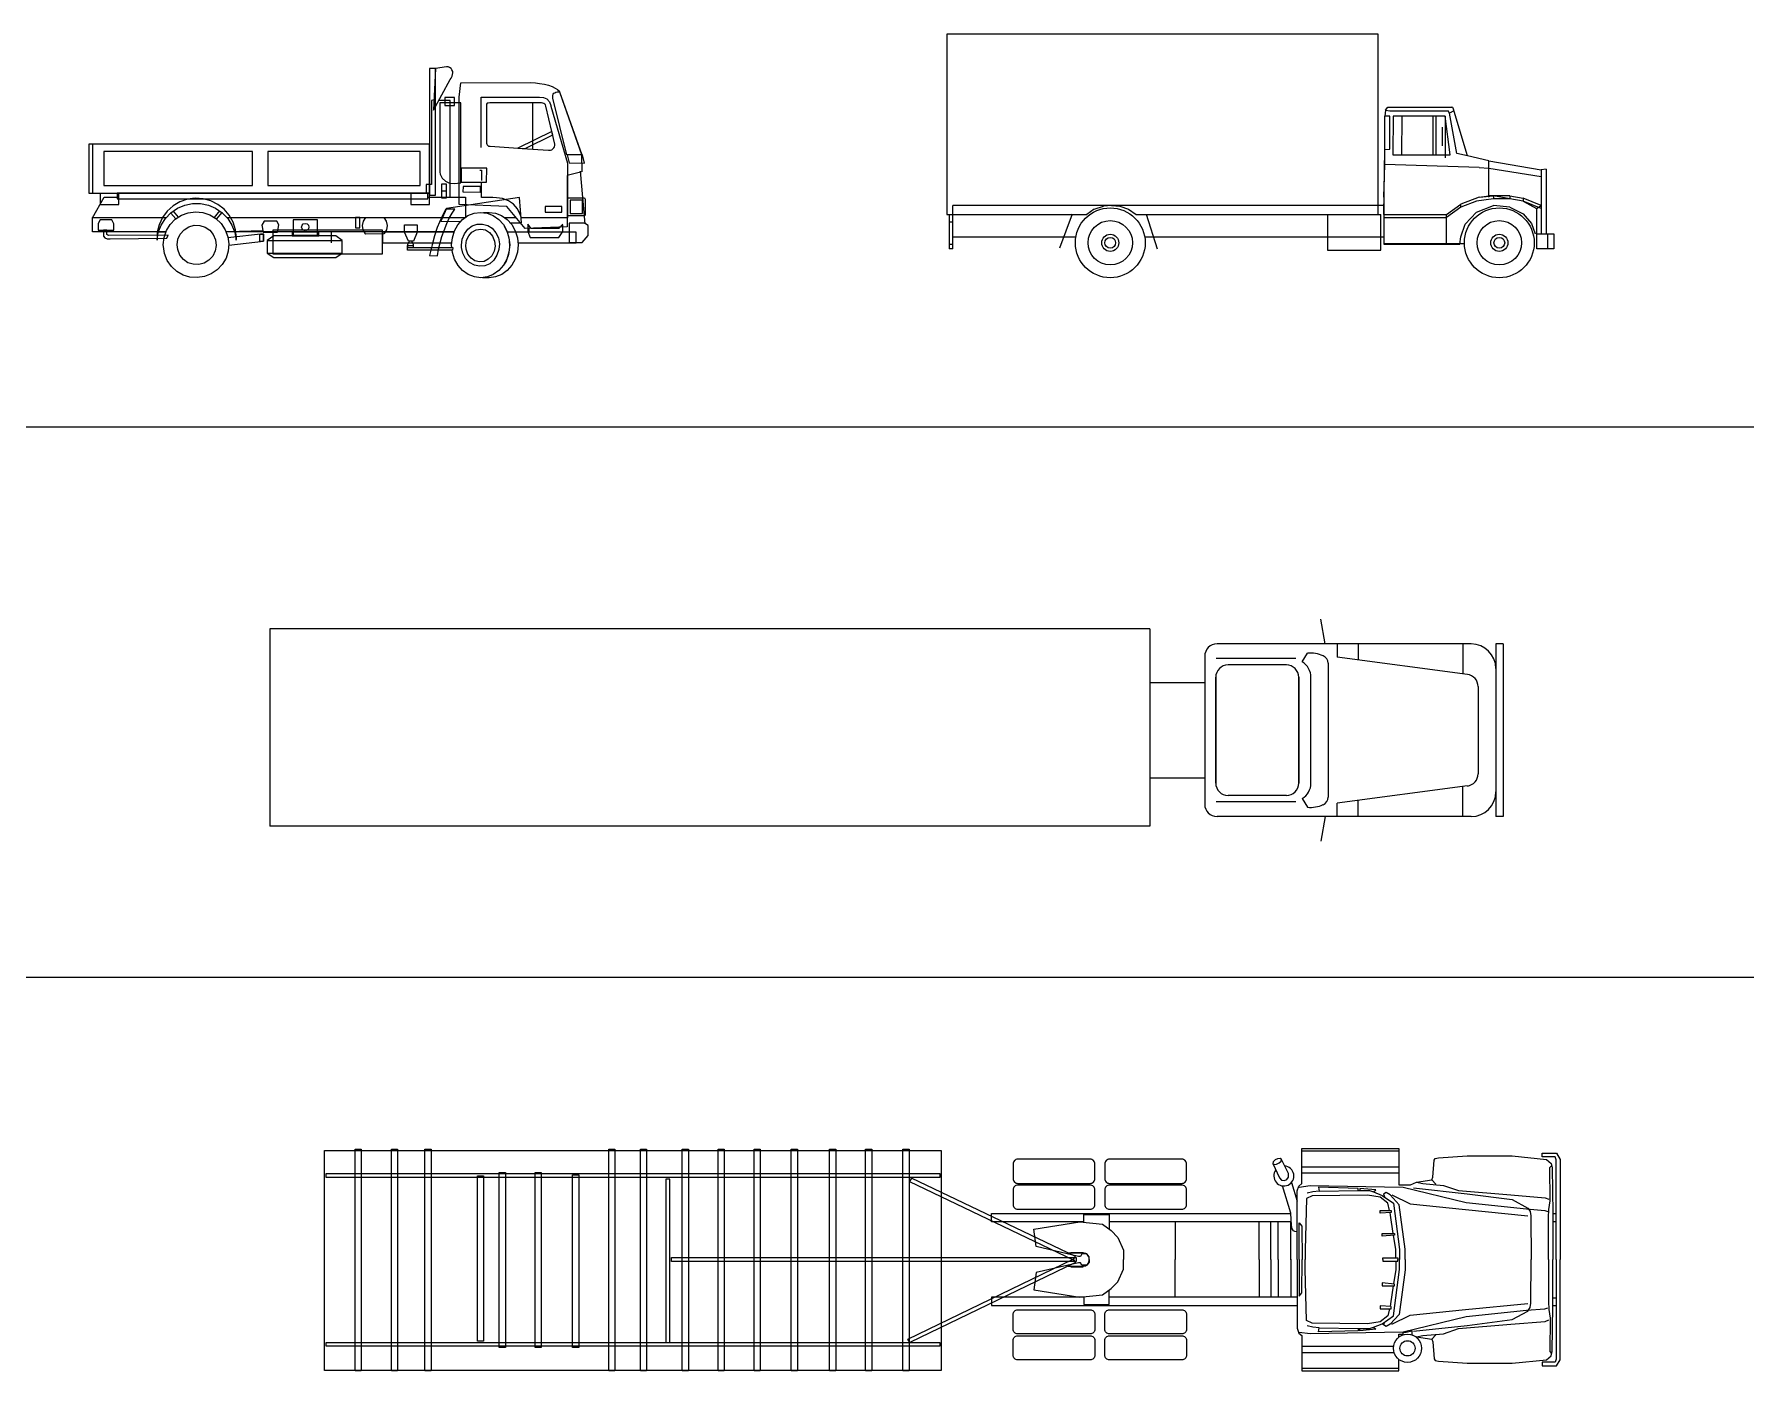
# Model space of a CAD drawing. Header units: millimetres. Extents: x 35403 to 155690, y 202798 to 276657.
# Drawn here: x 111281 to 133485, y 240752 to 258087 of the extents above; entities that cross this region are included whole.
import ezdxf

# ---------------------------------------------------------------- set-up
doc = ezdxf.new("R2010")
doc.units = ezdxf.units.MM
doc.layers.add('www.cad-blocks.net', color=7, linetype='Continuous')

# ---------------------------------------------------------------- blocks, each defined once
blk = doc.blocks.new('A$C7844516B')
at = {"linetype": 'Continuous'}
for points in [[(4497, 1072), (4497, 2712), (4423, 2712), (4423, 1072), (4497, 1072)], [(4472, 2172), (4691, 2572), (4703, 2589), (4715, 2616), (4724, 2656), (4723, 2676), (4712, 2695), (4700, 2714), (4682, 2726), (4661, 2734), (4642, 2736), (4642, 2736), (4497, 2712), (4472, 2172)], [(6397, 1373), (6208, 1326), (6208, 662), (5662, 638), (5424, 924), (4807, 948), (4807, 2342), (4826, 2527), (5733, 2530), (5733, 2530), (5796, 2527), (5850, 2521), (5914, 2510), (5963, 2496), (6013, 2479), (6051, 2460), (6082, 2442), (6112, 2414), (6106, 2411), (6112, 2397), (6392, 1600), (6397, 1373)], [(4478, 2307), (4449, 2298), (4449, 1207), (4378, 1207), (4378, 1098), (4378, 1098)], [(4691, 1046), (4691, 2298), (4541, 2298), (4541, 2297)], [(4828, 1230), (4828, 2269), (4554, 2269), (4554, 1367), (4554, 1367), (4558, 1344), (4584, 1291), (4627, 1251), (4681, 1227), (4739, 1224), (4828, 1230)], [(4745, 2234), (4745, 2337), (4622, 2337), (4622, 2234), (4745, 2234)], [(5093, 1691), (5092, 2342), (5850, 2342), (5850, 2342), (5901, 2339), (5945, 2318), (5978, 2281), (5993, 2233), (5994, 2224), (5994, 2224), (6213, 1487), (6213, 775), (5616, 775), (5599, 822), (5564, 894), (5511, 955), (5444, 999), (5368, 1026), (5292, 1035), (5243, 1041), (5210, 1041), (5094, 1041), (5094, 1041), (5094, 1239)], [(6009, 1896), (5932, 2224), (5932, 2224), (5926, 2242), (5916, 2253), (5905, 2260), (5891, 2265), (5876, 2268), (5876, 2268), (5205, 2268), (5184, 2266), (5170, 2263), (5161, 2249), (5161, 2236), (5162, 2218), (5162, 2218), (5162, 1761), (5161, 1743), (5163, 1732), (5170, 1723), (5188, 1708), (5210, 1705), (5210, 1705), (5571, 1681), (5571, 1681)], [(5756, 2266), (5756, 1670)], [(6396, 1592), (6204, 1592), (6020, 2329), (6020, 2329), (6019, 2348), (6020, 2362), (6024, 2380), (6033, 2393), (6045, 2400), (6060, 2408), (6078, 2411), (6095, 2411), (6109, 2411), (6396, 1592)], [(6009, 1898), (5567, 1679), (5663, 1676), (6019, 1854), (6009, 1898)], [(5623, 1677), (5963, 1654), (5990, 1654), (6009, 1659), (6022, 1670), (6035, 1684), (6042, 1699), (6047, 1715), (6047, 1734), (6013, 1878), (6013, 1878)], [(4423, 1098), (4423, 1734), (0, 1734), (0, 1098), (4423, 1098)], [(49, 1734), (49, 1098)], [(2126, 1195), (2126, 1636), (195, 1636), (195, 1195), (2126, 1195)], [(4301, 1195), (4301, 1636), (2322, 1636), (2322, 1195), (4301, 1195)], [(6406, 1592), (6206, 1592), (6231, 1490), (6430, 1487), (6406, 1592)], [(5162, 1239), (5163, 1420), (4832, 1420), (4832, 1239), (5162, 1239)], [(5074, 1394), (5094, 1394), (5094, 1259)], [(4642, 1036), (4642, 1215), (4575, 1215), (4575, 1036), (4642, 1036)], [(4575, 1128), (4642, 1128)], [(5082, 1184), (4856, 1184), (4855, 1113), (5082, 1110), (5082, 1184)], [(1001, 776), (49, 775), (201, 1044), (367, 1044), (367, 1044)], [(147, 1098), (147, 951), (391, 951), (391, 1098), (391, 1098)], [(4399, 1024), (4399, 1098), (367, 1098), (367, 1024), (4399, 1024)], [(1914, 486), (1915, 519), (1904, 621), (1875, 720), (1823, 810), (1757, 888), (1676, 951), (1585, 998), (1485, 1025), (1382, 1032), (1281, 1019), (1183, 985), (1094, 932), (1018, 865), (957, 781), (913, 688), (889, 589), (886, 486), (886, 486), (903, 588), (941, 682), (995, 769), (1067, 843), (1152, 901), (1248, 941), (1348, 962), (1450, 962), (1552, 941), (1645, 901), (1731, 843), (1804, 770), (1858, 682), (1895, 588), (1914, 486), (1914, 486)], [(4399, 1046), (4889, 1046), (4889, 778), (1798, 776)], [(4423, 950), (4423, 1098), (4179, 1098), (4179, 950), (4423, 950)], [(4634, 888), (4601, 833), (4576, 775), (4549, 720), (4519, 653), (4485, 544), (4455, 428), (4421, 287), (4523, 285), (4539, 369), (4560, 451), (4583, 533), (4610, 612), (4646, 705), (4676, 773), (4715, 836), (4748, 888), (4634, 888)], [(4642, 899), (4570, 735), (4826, 729)], [(5464, 714), (5613, 711), (5590, 1041), (4642, 899)], [(6136, 852), (6136, 924), (5922, 924), (5922, 852), (6136, 852)], [(6208, 1035), (6430, 1035), (6442, 1017), (6442, 813), (6430, 801), (6208, 801), (6208, 801)], [(6406, 831), (6406, 1004), (6244, 1004), (6244, 831), (6406, 831)], [(1003, 594), (49, 595), (49, 779), (1005, 779)], [(301, 751), (147, 749), (122, 702), (122, 616), (327, 616), (327, 699), (301, 751)], [(967, 428), (978, 522), (1009, 612), (1058, 691), (1123, 758), (1204, 811), (1292, 842), (1386, 854), (1480, 846), (1571, 815), (1651, 767), (1718, 702), (1770, 621), (1804, 531), (1817, 438), (1810, 344), (1781, 255), (1731, 172), (1667, 102), (1590, 49), (1501, 15), (1408, 2), (1313, 8), (1224, 35), (1141, 82), (1072, 146), (1018, 225), (983, 312), (968, 405), (967, 428)], [(1064, 839), (1132, 763), (1132, 764)], [(1163, 784), (1098, 865), (1098, 865)], [(1149, 425), (1158, 498), (1188, 565), (1236, 620), (1298, 659), (1368, 680), (1440, 679), (1510, 656), (1571, 616), (1616, 560), (1645, 492), (1654, 419), (1642, 347), (1609, 280), (1560, 227), (1499, 189), (1428, 171), (1355, 174), (1287, 195), (1228, 238), (1182, 294), (1155, 364), (1149, 425)], [(1695, 867), (1626, 781), (1626, 781)], [(1657, 761), (1731, 844), (1731, 843)], [(1795, 780), (4886, 781)], [(2448, 589), (2465, 686), (2441, 735), (2275, 735), (2245, 682), (2262, 589), (2448, 589)], [(2966, 554), (2966, 752), (2651, 752), (2651, 554), (2966, 554)], [(2759, 656), (2767, 680), (2784, 699), (2808, 705), (2832, 699), (2851, 680), (2857, 656), (2851, 632), (2832, 615), (2808, 609), (2784, 615), (2767, 632), (2759, 656), (2759, 656)], [(3519, 649), (3519, 779), (3463, 779), (3463, 649), (3519, 649)], [(3593, 566), (3589, 570), (3561, 620), (3552, 676), (3563, 732), (3593, 781), (3829, 781), (3858, 732), (3871, 678), (3861, 621), (3834, 572), (3829, 568), (3593, 566)], [(4262, 686), (4262, 592), (4214, 474), (4149, 472), (4096, 592), (4096, 686), (4262, 686)], [(4710, 393), (4707, 422), (4707, 425), (4718, 519), (4745, 607), (4790, 688), (4849, 755), (4919, 805), (5001, 837), (5084, 847), (5170, 839), (5247, 805), (5320, 755), (5380, 689), (5423, 609), (5451, 519), (5462, 425), (5451, 330), (5424, 241), (5382, 162), (5321, 94), (5249, 43), (5172, 12), (5086, 0), (5004, 11), (4921, 41), (4850, 92), (4792, 158), (4745, 239), (4718, 328), (4715, 357), (4715, 356)], [(4837, 423), (4846, 499), (4873, 570), (4917, 629), (4975, 671), (5039, 695), (5109, 696), (5176, 678), (5234, 641), (5281, 583), (5314, 516), (5327, 439), (5321, 364), (5296, 292), (5256, 229), (5202, 182), (5137, 154), (5071, 148), (5004, 163), (4940, 198), (4890, 250), (4855, 318), (4838, 391), (4837, 423)], [(5121, 844), (5194, 847), (5278, 839), (5356, 805), (5427, 755), (5487, 689), (5534, 609), (5563, 519), (5572, 425), (5563, 330), (5534, 241), (5488, 162), (5430, 94), (5360, 43), (5279, 12), (5196, 0), (5110, 0), (5110, 0), (5110, 3)], [(5389, 668), (5432, 583), (5455, 493), (5459, 397), (5445, 302), (5414, 214), (5383, 162)], [(5389, 781), (5543, 781), (5543, 781)], [(6151, 694), (6100, 638), (5741, 638), (5697, 694), (5697, 601), (5728, 521), (6100, 521), (6151, 601), (6151, 682)], [(6480, 676), (6430, 708), (6231, 708), (6231, 458), (6400, 458), (6480, 547), (6480, 676)], [(1029, 554), (260, 548), (247, 554), (234, 560), (234, 616), (193, 616), (193, 540), (207, 519), (241, 506), (276, 506), (1015, 513), (1029, 554)], [(906, 595), (1003, 595), (1003, 595)], [(1893, 595), (1780, 595), (1780, 596)], [(2269, 568), (1806, 517)], [(1816, 421), (2268, 472), (2269, 568)], [(4741, 593), (1893, 594)], [(2268, 472), (2218, 469), (2218, 559), (2268, 566), (2268, 472)], [(3207, 544), (2401, 544), (2316, 481), (2316, 317), (2401, 263), (3207, 263), (3289, 317), (3289, 484), (3207, 544)], [(2323, 481), (3278, 481)], [(3811, 308), (3811, 616), (2388, 616), (2388, 308), (3811, 308)], [(2986, 544), (2986, 592), (2639, 592), (2639, 544), (2986, 544)], [(3147, 592), (3147, 451)], [(4740, 592), (3811, 592), (3811, 451), (4710, 451)], [(4190, 474), (4190, 474), (4167, 473), (4158, 472), (4135, 428), (4135, 391), (4213, 391), (4214, 426), (4190, 474)], [(4893, 419), (4901, 486), (4931, 545), (4972, 592), (5027, 622), (5085, 630), (5146, 620), (5199, 588), (5240, 539), (5264, 476), (5273, 408), (5260, 343), (5230, 285), (5184, 239), (5129, 212), (5069, 206), (5010, 221), (4960, 255), (4919, 306), (4897, 370), (4893, 419)], [(5709, 640), (5709, 592), (5428, 592)], [(6325, 451), (6325, 592), (5539, 592)], [(5569, 451), (6325, 451)], [(2323, 320), (3278, 320)], [(4210, 418), (4210, 390), (4724, 390), (4718, 356), (4135, 356), (4135, 418), (4210, 418)]]:
    blk.add_lwpolyline(points, dxfattribs=at)
for points in [[(6377, 1383), (6437, 701)], [(1800, 601), (2265, 611)]]:
    blk.add_lwpolyline(points)
blk = doc.blocks.new('A$C031806FF')
blk.add_blockref('A$C7844516B', (0, 0))
blk = doc.blocks.new('A$C3B7F7C9B')
for p, q in [((5593, 3158), (0, 3158)), ((0, 3158), (0, 821)), ((5593, 821), (5593, 3158)), ((5690, 2172), (5679, 2096)), ((5679, 1468), (5679, 2096)), ((5747, 2096), (5679, 2096)), ((5690, 2172), (5718, 2212)), ((5690, 2172), (5747, 2163)), ((5718, 2212), (6552, 2212)), ((5747, 2163), (6501, 2163)), ((5747, 1667), (5747, 2096)), ((5787, 2096), (5786, 1594)), ((6462, 2096), (5787, 2096)), ((5902, 1594), (5904, 2096)), ((6307, 1594), (6307, 2096)), ((6346, 1594), (6346, 2096)), ((6462, 2096), (6462, 1556)), ((6529, 1594), (6462, 2096)), ((6520, 2134), (6501, 2163)), ((6578, 2163), (6520, 2134)), ((6616, 1613), (6520, 2134)), ((6752, 1583), (6567, 2200)), ((6424, 1951), (6424, 1709)), ((5670, 821), (5679, 1661)), ((5679, 1661), (5747, 1667)), ((5786, 1594), (6529, 1594)), ((6752, 1583), (6616, 1613)), ((7032, 1516), (6752, 1583)), ((5670, 1043), (5679, 1468)), ((6906, 1429), (5679, 1468)), ((6906, 1429), (7032, 1420)), ((7032, 1043), (7032, 1516)), ((7032, 1516), (7708, 1400)), ((7032, 1420), (7708, 1313)), ((7776, 1410), (7708, 1400)), ((7708, 1400), (7708, 569)), ((7776, 1410), (7776, 569)), ((5670, 937), (77, 937)), ((77, 376), (77, 937)), ((1912, 888), (2029, 927)), ((2135, 937), (2029, 927)), ((2135, 937), (2241, 927)), ((2241, 927), (2357, 888)), ((5670, 1043), (5670, 435)), ((6481, 821), (6665, 956)), ((6665, 917), (6481, 782)), ((6906, 1043), (6665, 956)), ((6868, 994), (6665, 917)), ((6665, 917), (6665, 956)), ((7090, 1024), (6868, 994)), ((6868, 850), (7090, 937)), ((6906, 1043), (7032, 1062)), ((6906, 1043), (7090, 1062)), ((7302, 1062), (7032, 1062)), ((7302, 1024), (7090, 1062)), ((7090, 1062), (7090, 1024)), ((7302, 1024), (7090, 1024)), ((7302, 917), (7090, 937)), ((7302, 1062), (7476, 1033)), ((7302, 1062), (7302, 1024)), ((7476, 994), (7302, 1024)), ((7302, 917), (7476, 830)), ((7708, 937), (7476, 1033)), ((7476, 1033), (7476, 994)), ((7708, 898), (7476, 994)), ((7476, 994), (7650, 898)), ((7650, 898), (7708, 937)), ((7650, 898), (7650, 569)), ((0, 821), (1815, 821)), ((29, 821), (29, 376)), ((29, 724), (77, 724)), ((1625, 823), (1461, 384)), ((1912, 888), (1815, 821)), ((2357, 888), (2453, 821)), ((2453, 821), (5631, 821)), ((2585, 823), (2726, 376)), ((4936, 821), (4936, 357)), ((5631, 357), (5631, 821)), ((5670, 821), (6481, 821)), ((5670, 782), (6481, 782)), ((6481, 435), (6481, 821)), ((6665, 531), (6723, 695)), ((6723, 695), (6868, 850)), ((7476, 830), (7582, 704)), ((7582, 704), (7631, 569)), ((77, 531), (1673, 531)), ((2565, 531), (5670, 531)), ((5679, 444), (6713, 444)), ((6656, 435), (6665, 531)), ((7652, 376), (7652, 569)), ((7652, 569), (7872, 569)), ((7795, 376), (7795, 569)), ((7872, 569), (7872, 376)), ((29, 435), (77, 435)), ((77, 376), (29, 376)), ((4936, 357), (5631, 357)), ((5670, 435), (6656, 435)), ((7872, 376), (7652, 376))]:
    blk.add_line(p, q)
for centre, radius in [((2119, 453), 453), ((7166, 453), 453), ((2119, 453), 288), ((7166, 453), 288), ((2119, 453), 111), ((2119, 453), 69.9), ((7166, 453), 111), ((7166, 453), 69.9)]:
    blk.add_circle(centre, radius)
blk.add_arc((6552, 2196), 16, 16.7137, 90)
blk = doc.blocks.new('A$C57AC0B99')
for p, q in [((11415, 2755), (0, 2755)), ((0, 2755), (0, 195)), ((11415, 2755), (11415, 195)), ((13689, 2561), (13633, 2882)), ((15585, 2561), (12288, 2561)), ((13847, 2561), (13847, 2388)), ((14117, 2561), (14117, 2353)), ((15477, 2561), (15477, 2172)), ((16000, 2561), (15905, 2561)), ((15905, 2561), (15905, 321)), ((16000, 2561), (16000, 321)), ((12128, 2401), (12128, 481)), ((13312, 2371), (12277, 2371)), ((13188, 2287), (12431, 2287)), ((13392, 2328), (13460, 2441)), ((13728, 2309), (13728, 573)), ((15536, 2164), (13847, 2388)), ((11415, 2059), (12128, 2059)), ((12271, 755), (12271, 2127)), ((12271, 2127), (12271, 755)), ((13348, 755), (13348, 2127)), ((13348, 2127), (13348, 755)), ((13504, 751), (13504, 2131)), ((15675, 2006), (15675, 876)), ((11415, 823), (12128, 823)), ((15536, 718), (13847, 494)), ((15477, 321), (15477, 710)), ((13312, 511), (12277, 511)), ((13188, 595), (12431, 595)), ((13392, 554), (13460, 442)), ((13847, 321), (13847, 494)), ((14117, 321), (14117, 530)), ((15585, 321), (12288, 321)), ((13689, 321), (13633, 0)), ((16000, 321), (15905, 321)), ((11415, 195), (0, 195))]:
    blk.add_line(p, q)
for centre, radius, start, end in [((12288, 2401), 160, 90, 180), ((15585, 2241), 320, 0, 90), ((12431, 2127), 160, 90, 180), ((13188, 2127), 160, 0, 90), ((13273, 2127), 234, 0, 59.2925), ((13495, 2020), 422, 66.2946, 94.7722), ((13622, 2309), 107, 0, 66.2946), ((15515, 2006), 160, 0, 82.4435), ((12431, 755), 160, 180, 270), ((13188, 755), 160, 270, 0), ((13273, 755), 234, 300.7075, 0), ((15515, 876), 160, 277.5565, 0), ((12288, 481), 160, 180, 270), ((13495, 862), 422, 265.2278, 293.7054), ((13622, 573), 107, 293.7054, 0), ((15585, 641), 320, 270, 0)]:
    blk.add_arc(centre, radius, start, end)
blk = doc.blocks.new('TRAILER')
at = {"color": 7, "linetype": 'Continuous'}
for p, q in [((266.354, 63.101), (266.354, 85.297)), ((266.354, 85.297), (274.265, 85.297)), ((267.221, 63.153), (267.221, 85.247)), ((267.221, 85.247), (267.364, 85.247)), ((267.364, 85.247), (267.364, 63.153)), ((273.292, 63.153), (273.292, 85.247)), ((273.292, 85.247), (273.434, 85.247)), ((273.434, 85.247), (273.434, 63.153)), ((274.265, 85.297), (274.265, 63.101)), ((266.341, 83.977), (266.341, 84.199)), ((266.341, 84.199), (274.315, 84.199)), ((274.315, 83.977), (266.341, 83.977)), ((274.315, 84.199), (274.315, 83.977)), ((266.341, 82.672), (266.341, 82.894)), ((266.341, 82.894), (274.315, 82.894)), ((274.315, 82.672), (266.341, 82.672)), ((274.315, 82.894), (274.315, 82.672)), ((266.341, 81.464), (266.341, 81.686)), ((266.341, 81.686), (274.315, 81.686)), ((274.315, 81.464), (266.341, 81.464)), ((274.315, 81.686), (274.315, 81.464)), ((267.403, 79.574), (267.403, 79.796)), ((267.403, 79.796), (273.36, 79.796)), ((273.36, 79.574), (267.403, 79.574)), ((273.36, 79.796), (273.36, 79.574)), ((267.181, 78.791), (267.181, 79.013)), ((267.181, 79.013), (273.474, 79.013)), ((273.474, 79.013), (273.474, 78.791)), ((273.474, 78.791), (267.181, 78.791)), ((267.181, 77.5), (267.181, 77.722)), ((267.181, 77.722), (273.474, 77.722)), ((273.474, 77.722), (273.474, 77.5)), ((273.474, 77.5), (267.181, 77.5)), ((267.18, 76.151), (267.18, 76.373)), ((267.18, 76.373), (273.397, 76.373)), ((273.397, 76.151), (267.18, 76.151)), ((273.397, 76.373), (273.397, 76.151)), ((266.341, 74.847), (266.341, 75.069)), ((266.341, 75.069), (274.315, 75.069)), ((274.315, 74.847), (266.341, 74.847)), ((274.315, 75.069), (274.315, 74.847)), ((266.341, 73.71), (266.341, 73.932)), ((266.341, 73.932), (274.315, 73.932)), ((274.315, 73.932), (274.315, 73.71)), ((274.315, 73.71), (266.341, 73.71)), ((273.235, 73.017), (267.364, 73.017)), ((267.364, 73.017), (267.364, 72.875)), ((267.364, 72.875), (273.235, 72.875)), ((270.271, 58.242), (270.271, 72.816)), ((270.271, 72.816), (270.413, 72.816)), ((270.413, 72.816), (270.413, 58.242)), ((273.235, 72.875), (273.235, 73.017)), ((266.341, 72.204), (266.341, 72.427)), ((266.341, 72.427), (274.315, 72.427)), ((274.315, 72.204), (266.341, 72.204)), ((274.315, 72.427), (274.315, 72.204)), ((266.341, 70.913), (266.341, 71.135)), ((266.341, 71.135), (274.315, 71.135)), ((274.315, 70.913), (266.341, 70.913)), ((274.315, 71.135), (274.315, 70.913)), ((266.341, 69.616), (266.341, 69.838)), ((266.341, 69.838), (274.315, 69.838)), ((274.315, 69.616), (266.341, 69.616)), ((274.315, 69.838), (274.315, 69.616)), ((266.341, 68.28), (266.341, 68.502)), ((266.341, 68.502), (274.315, 68.502)), ((274.315, 68.502), (274.315, 68.28)), ((274.315, 68.28), (266.341, 68.28)), ((266.341, 66.899), (266.341, 67.121)), ((266.341, 67.121), (274.315, 67.121)), ((274.315, 66.899), (266.341, 66.899)), ((274.315, 67.121), (274.315, 66.899)), ((266.341, 65.607), (266.341, 65.83)), ((266.341, 65.83), (274.315, 65.83)), ((274.315, 65.607), (266.341, 65.607)), ((274.315, 65.83), (274.315, 65.607)), ((266.341, 64.258), (266.341, 64.48)), ((266.341, 64.48), (274.315, 64.48)), ((274.315, 64.258), (266.341, 64.258)), ((267.36, 64.228), (267.478, 64.308)), ((270.235, 58.276), (267.36, 64.228)), ((267.478, 64.308), (270.353, 58.356)), ((273.149, 64.251), (270.331, 58.356)), ((270.45, 58.276), (273.267, 64.171)), ((273.267, 64.171), (273.149, 64.251)), ((274.315, 64.48), (274.315, 64.258)), ((274.265, 63.101), (266.354, 63.101)), ((267.364, 63.153), (267.221, 63.153)), ((273.434, 63.153), (273.292, 63.153)), ((270.101, 58.533), (270.101, 57.996)), ((270.575, 58.002), (270.575, 58.53)), ((270.085, 58.441), (270.085, 57.99)), ((270.087, 57.99), (270.115, 57.99)), ((270.353, 58.356), (270.235, 58.276)), ((270.413, 58.242), (270.271, 58.242)), ((270.331, 58.356), (270.45, 58.276)), ((270.569, 57.994), (270.59, 57.994)), ((270.59, 57.994), (270.59, 58.442)), ((270.321, 57.776), (270.355, 57.776))]:
    blk.add_line(p, q, dxfattribs=at)
for centre, start, end in [((270.321, 57.996), 180, 270), ((270.355, 57.996), 270, 0)]:
    blk.add_arc(centre, 0.22, start, end, dxfattribs=at)
blk = doc.blocks.new('A$C709A3441')
for p, q in [((3353, 2851), (2092, 2851)), ((3353, 2851), (2092, 2851)), ((3353, 2646), (2155, 2646)), ((3353, 2646), (2155, 2646)), ((3353, 2566), (2161, 2566)), ((3353, 2566), (2161, 2566)), ((2191, 2080), (2191, 2052)), ((2333, 2080), (2191, 2080)), ((2333, 2080), (2191, 2080)), ((2191, 2080), (2191, 2052)), ((2191, 2052), (2333, 2042)), ((2191, 2052), (2333, 2042)), ((2333, 2042), (2333, 2080)), ((2333, 2042), (2333, 2080)), ((5850, 2027), (5850, 1837)), ((6178, 2027), (5850, 2027)), ((6178, 2027), (5850, 2027)), ((5850, 2027), (5850, 1837)), ((6178, 1927), (6178, 2027)), ((6178, 1927), (6178, 2027)), ((2150, 1782), (2150, 1760)), ((2308, 1782), (2150, 1782)), ((2308, 1782), (2150, 1782)), ((2150, 1782), (2150, 1760)), ((2308, 1745), (2308, 1782)), ((2308, 1745), (2308, 1782)), ((3492, 1439), (3492, 1932)), ((3492, 1439), (3492, 1932)), ((2150, 1760), (2308, 1745)), ((2150, 1760), (2308, 1745)), ((2104, 1463), (2104, 1443)), ((2302, 1463), (2104, 1463)), ((2302, 1463), (2104, 1463)), ((2104, 1463), (2104, 1443)), ((2104, 1422), (2104, 1443)), ((2104, 1422), (2104, 1443)), ((2302, 1422), (2104, 1422)), ((2302, 1422), (2104, 1422)), ((2302, 1443), (2302, 1463)), ((2302, 1443), (2302, 1463)), ((2302, 1443), (2302, 1422)), ((2302, 1443), (2302, 1422)), ((3492, 1446), (3492, 953)), ((3492, 1446), (3492, 953)), ((2150, 1125), (2308, 1140)), ((2150, 1125), (2308, 1140)), ((2150, 1103), (2150, 1125)), ((2150, 1103), (2150, 1125)), ((2308, 1140), (2308, 1103)), ((2308, 1140), (2308, 1103)), ((2308, 1103), (2150, 1103)), ((2308, 1103), (2150, 1103)), ((5850, 858), (5850, 1048)), ((5850, 858), (5850, 1048)), ((6178, 958), (6178, 858)), ((6178, 958), (6178, 858)), ((2191, 833), (2333, 843)), ((2191, 833), (2333, 843)), ((2191, 805), (2191, 833)), ((2191, 805), (2191, 833)), ((2333, 805), (2191, 805)), ((2333, 805), (2191, 805)), ((2333, 843), (2333, 805)), ((2333, 843), (2333, 805)), ((6178, 858), (5850, 858)), ((6178, 858), (5850, 858)), ((3353, 319), (2092, 319)), ((3353, 319), (2092, 319)), ((3353, 239), (2092, 239)), ((3353, 239), (2092, 239)), ((3353, 34), (2092, 34)), ((3353, 34), (2092, 34))]:
    blk.add_line(p, q)
for points in [[(53, 1443), (53, 2736), (65, 2773), (235, 2773), (235, 2823), (46, 2823), (0, 2743), (0, 1443)], [(53, 1443), (53, 2736), (65, 2773), (235, 2773), (235, 2823), (46, 2823), (0, 2743), (0, 1443)], [(1924, 2418), (1865, 2445), (1664, 2476), (1652, 2510), (1636, 2730), (1621, 2752), (1580, 2761), (1208, 2786), (620, 2786), (177, 2743), (118, 2690), (105, 2634), (96, 2042), (96, 1443)], [(1924, 2418), (1865, 2445), (1664, 2476), (1652, 2510), (1636, 2730), (1621, 2752), (1580, 2761), (1208, 2786), (620, 2786), (177, 2743), (118, 2690), (105, 2634), (96, 2042), (96, 1443)], [(3412, 1443), (3412, 2334), (3390, 2396), (3353, 2427), (3353, 2885), (2092, 2885), (2092, 2739)], [(3412, 1443), (3412, 2334), (3390, 2396), (3353, 2427), (3353, 2885), (2092, 2885), (2092, 2739)], [(152, 1443), (152, 1987), (146, 2092), (127, 2203), (133, 2637), (111, 2660)], [(152, 1443), (152, 1987), (146, 2092), (127, 2203), (133, 2637), (111, 2660)], [(1865, 2445), (1779, 2427), (1515, 2405), (1317, 2337), (638, 2281), (192, 2244), (146, 2225)], [(1865, 2445), (1779, 2427), (1515, 2405), (1317, 2337), (638, 2281), (192, 2244), (146, 2225)], [(1664, 2476), (1611, 2420)], [(1664, 2476), (1611, 2420)], [(2092, 2449), (2092, 2411), (2036, 2411)], [(2092, 2449), (2092, 2411), (2036, 2411)], [(3387, 2383), (3244, 2402), (2036, 2380), (1221, 2182), (437, 2101), (198, 2080), (161, 2067)], [(3387, 2383), (3244, 2402), (2036, 2380), (1221, 2182), (437, 2101), (198, 2080), (161, 2067)], [(1903, 2371), (1208, 2296), (620, 2222), (418, 2111), (390, 2064), (381, 2008), (375, 1443)], [(1903, 2371), (1208, 2296), (620, 2222), (418, 2111), (390, 2064), (381, 2008), (375, 1443)], [(2185, 2281), (1946, 2163), (1227, 2092), (418, 2011)], [(2185, 2281), (1946, 2163), (1227, 2092), (418, 2011)], [(2036, 2420), (2036, 2386), (1999, 2386), (1924, 2368), (1924, 2420)], [(2036, 2420), (2036, 2386), (1999, 2386), (1924, 2368), (1924, 2420)], [(2011, 1443), (2011, 1578), (2088, 2154), (2203, 2281), (2256, 2312), (2293, 2290), (2272, 2249)], [(2011, 1443), (2011, 1578), (2088, 2154), (2203, 2281), (2256, 2312), (2293, 2290), (2272, 2249)], [(2423, 2321), (2308, 2275), (2163, 2172), (2085, 1571), (2085, 1443)], [(2423, 2321), (2308, 2275), (2163, 2172), (2085, 1571), (2085, 1443)], [(2214, 2080), (2234, 2172), (2333, 2250), (2498, 2278), (3216, 2269), (3291, 2234), (3309, 1568), (3309, 1444)], [(2214, 2080), (2234, 2172), (2333, 2250), (2498, 2278), (3216, 2269), (3291, 2234), (3309, 1568), (3309, 1444)], [(2621, 2337), (2597, 2337)], [(2621, 2337), (2597, 2337)], [(3127, 2330), (3210, 2321), (3281, 2303)], [(3127, 2330), (3210, 2321), (3281, 2303)], [(96, 2039), (53, 2039)], [(96, 2039), (53, 2039)], [(2164, 1782), (2200, 2018), (2207, 2051)], [(2164, 1782), (2200, 2018), (2207, 2051)], [(6178, 1932), (7379, 1932), (7379, 2040), (3412, 2040)], [(6178, 1932), (7379, 1932), (7379, 2040), (3412, 2040)], [(96, 1937), (53, 1937)], [(96, 1937), (53, 1937)], [(3387, 1443), (3387, 1918), (3350, 1875), (3346, 1443)], [(3387, 1443), (3387, 1918), (3350, 1875), (3346, 1443)], [(3412, 1932), (5850, 1932)], [(3412, 1932), (5850, 1932)], [(3656, 1443), (3656, 1932)], [(3656, 1443), (3656, 1932)], [(3751, 1443), (3751, 1932)], [(3751, 1443), (3751, 1932)], [(3903, 1443), (3903, 1932)], [(3903, 1443), (3903, 1932)], [(4996, 1932), (4996, 1443)], [(4996, 1932), (4996, 1443)], [(6109, 1443), (6109, 1477), (6140, 1515), (6204, 1515), (6223, 1484), (6248, 1484), (6798, 1610), (6829, 1837), (6229, 1932), (5938, 1901), (5824, 1819), (5736, 1730), (5666, 1566), (5666, 1443)], [(6109, 1443), (6109, 1477), (6140, 1515), (6204, 1515), (6223, 1484), (6248, 1484), (6798, 1610), (6829, 1837), (6229, 1932), (5938, 1901), (5824, 1819), (5736, 1730), (5666, 1566), (5666, 1443)], [(2132, 1463), (2132, 1571), (2161, 1759)], [(2132, 1463), (2132, 1571), (2161, 1759)], [(53, 1443), (53, 149), (65, 112), (235, 112), (235, 62), (46, 62), (0, 143), (0, 1443)], [(53, 1443), (53, 149), (65, 112), (235, 112), (235, 62), (46, 62), (0, 143), (0, 1443)], [(3412, 1443), (3412, 551), (3390, 489), (3353, 458), (3353, 0), (2092, 0), (2092, 474), (1940, 474), (1865, 440), (1664, 409), (1652, 375), (1636, 155), (1621, 133), (1580, 124), (1208, 99), (620, 99), (177, 143), (118, 195), (105, 251), (96, 843), (96, 1443)], [(3412, 1443), (3412, 551), (3390, 489), (3353, 458), (3353, 0), (2092, 0), (2092, 474), (1940, 474), (1865, 440), (1664, 409), (1652, 375), (1636, 155), (1621, 133), (1580, 124), (1208, 99), (620, 99), (177, 143), (118, 195), (105, 251), (96, 843), (96, 1443)], [(152, 1443), (152, 898), (146, 793), (127, 682), (133, 248), (111, 225)], [(152, 1443), (152, 898), (146, 793), (127, 682), (133, 248), (111, 225)], [(1903, 514), (1208, 589), (620, 663), (418, 774), (390, 821), (381, 877), (375, 1443)], [(1903, 514), (1208, 589), (620, 663), (418, 774), (390, 821), (381, 877), (375, 1443)], [(2011, 1443), (2011, 1307), (2088, 731), (2203, 604), (2256, 573), (2293, 595), (2272, 636)], [(2011, 1443), (2011, 1307), (2088, 731), (2203, 604), (2256, 573), (2293, 595), (2272, 636)], [(2423, 564), (2308, 610), (2163, 713), (2085, 1314), (2085, 1443)], [(2423, 564), (2308, 610), (2163, 713), (2085, 1314), (2085, 1443)], [(2132, 1422), (2132, 1314), (2161, 1126)], [(2132, 1422), (2132, 1314), (2161, 1126)], [(2214, 805), (2234, 713), (2333, 635), (2498, 607), (3216, 616), (3291, 651), (3309, 1317), (3309, 1441)], [(2214, 805), (2234, 713), (2333, 635), (2498, 607), (3216, 616), (3291, 651), (3309, 1317), (3309, 1441)], [(3387, 1443), (3387, 967), (3350, 1010), (3346, 1443)], [(3387, 1443), (3387, 967), (3350, 1010), (3346, 1443)], [(3656, 1443), (3656, 953)], [(3656, 1443), (3656, 953)], [(3751, 1443), (3751, 953)], [(3751, 1443), (3751, 953)], [(3903, 1443), (3903, 953)], [(3903, 1443), (3903, 953)], [(4996, 953), (4996, 1443)], [(4996, 953), (4996, 1443)], [(6109, 1443), (6109, 1408), (6140, 1370), (6204, 1370), (6223, 1401), (6248, 1401), (6798, 1275), (6829, 1048), (6229, 953), (5938, 984), (5824, 1066), (5736, 1155), (5666, 1319), (5666, 1443)], [(6109, 1443), (6109, 1408), (6140, 1370), (6204, 1370), (6223, 1401), (6248, 1401), (6798, 1275), (6829, 1048), (6229, 953), (5938, 984), (5824, 1066), (5736, 1155), (5666, 1319), (5666, 1443)], [(96, 948), (53, 948)], [(96, 948), (53, 948)], [(2164, 1103), (2200, 867), (2207, 834)], [(2164, 1103), (2200, 867), (2207, 834)], [(3413, 1083), (3440, 1079), (3461, 1068), (3476, 1042), (3484, 1002), (3493, 840), (3602, 487)], [(3413, 1083), (3440, 1079), (3461, 1068), (3476, 1042), (3484, 1002), (3493, 840), (3602, 487)], [(3487, 953), (5850, 953)], [(3487, 953), (5850, 953)], [(6178, 953), (7379, 953), (7379, 845), (3493, 845)], [(6178, 953), (7379, 953), (7379, 845), (3493, 845)], [(96, 846), (53, 846)], [(96, 846), (53, 846)], [(3387, 502), (3244, 483), (2036, 505), (1221, 703), (437, 784), (198, 805), (161, 818)], [(3387, 502), (3244, 483), (2036, 505), (1221, 703), (437, 784), (198, 805), (161, 818)], [(2185, 604), (1946, 722), (1227, 793), (418, 874)], [(2185, 604), (1946, 722), (1227, 793), (418, 874)], [(3487, 445), (3412, 684)], [(3487, 445), (3412, 684)], [(1865, 440), (1779, 458), (1515, 480), (1317, 548), (638, 604), (192, 641), (146, 660)], [(1865, 440), (1779, 458), (1515, 480), (1317, 548), (638, 604), (192, 641), (146, 660)], [(1664, 409), (1611, 465)], [(1664, 409), (1611, 465)], [(2621, 548), (2597, 548)], [(2621, 548), (2597, 548)], [(3127, 555), (3210, 564), (3281, 582)], [(3127, 555), (3210, 564), (3281, 582)], [(3728, 197), (3708, 208), (3678, 204), (3643, 188), (3621, 166), (3615, 145)], [(3728, 197), (3708, 208), (3678, 204), (3643, 188), (3621, 166), (3615, 145)]]:
    blk.add_lwpolyline(points)
for points in [[(5846, 2744, -0.414214), (5907, 2682), (5907, 2491, -0.414214), (5846, 2430), (4908, 2430, -0.414214), (4847, 2491), (4847, 2682, -0.414214), (4908, 2744)], [(5846, 2744, -0.414214), (5907, 2682), (5907, 2491, -0.414214), (5846, 2430), (4908, 2430, -0.414214), (4847, 2491), (4847, 2682, -0.414214), (4908, 2744)], [(7036, 2744, -0.414214), (7097, 2682), (7097, 2491, -0.414214), (7036, 2430), (6097, 2430, -0.414214), (6036, 2491), (6036, 2682, -0.414214), (6097, 2744)], [(7036, 2744, -0.414214), (7097, 2682), (7097, 2491, -0.414214), (7036, 2430), (6097, 2430, -0.414214), (6036, 2491), (6036, 2682, -0.414214), (6097, 2744)], [(5846, 2407, -0.414214), (5907, 2346), (5907, 2155, -0.414214), (5846, 2094), (4908, 2094, -0.414214), (4847, 2155), (4847, 2346, -0.414214), (4908, 2407)], [(5846, 2407, -0.414214), (5907, 2346), (5907, 2155, -0.414214), (5846, 2094), (4908, 2094, -0.414214), (4847, 2155), (4847, 2346, -0.414214), (4908, 2407)], [(7036, 2407, -0.414214), (7097, 2346), (7097, 2155, -0.414214), (7036, 2094), (6097, 2094, -0.414214), (6036, 2155), (6036, 2346, -0.414214), (6097, 2407)], [(7036, 2407, -0.414214), (7097, 2346), (7097, 2155, -0.414214), (7036, 2094), (6097, 2094, -0.414214), (6036, 2155), (6036, 2346, -0.414214), (6097, 2407)], [(5846, 478, 0.414214), (5907, 539), (5907, 730, 0.414214), (5846, 791), (4908, 791, 0.414214), (4847, 730), (4847, 539, 0.414214), (4908, 478)], [(5846, 478, 0.414214), (5907, 539), (5907, 730, 0.414214), (5846, 791), (4908, 791, 0.414214), (4847, 730), (4847, 539, 0.414214), (4908, 478)], [(7036, 478, 0.414214), (7097, 539), (7097, 730, 0.414214), (7036, 791), (6097, 791, 0.414214), (6036, 730), (6036, 539, 0.414214), (6097, 478)], [(7036, 478, 0.414214), (7097, 539), (7097, 730, 0.414214), (7036, 791), (6097, 791, 0.414214), (6036, 730), (6036, 539, 0.414214), (6097, 478)], [(5846, 141, 0.414214), (5907, 203), (5907, 394, 0.414214), (5846, 455), (4908, 455, 0.414214), (4847, 394), (4847, 203, 0.414214), (4908, 141)], [(5846, 141, 0.414214), (5907, 203), (5907, 394, 0.414214), (5846, 455), (4908, 455, 0.414214), (4847, 394), (4847, 203, 0.414214), (4908, 141)], [(7036, 141, 0.414214), (7097, 203), (7097, 394, 0.414214), (7036, 455), (6097, 455, 0.414214), (6036, 394), (6036, 203, 0.414214), (6097, 141)], [(7036, 141, 0.414214), (7097, 203), (7097, 394, 0.414214), (7036, 455), (6097, 455, 0.414214), (6036, 394), (6036, 203, 0.414214), (6097, 141)]]:
    blk.add_lwpolyline(points, format="xyb", close=True)
for points in [[(2597, 2365), (2597, 2337), (2473, 2337), (2423, 2321), (2392, 2346)], [(2597, 2365), (2597, 2337), (2473, 2337), (2423, 2321), (2392, 2346)], [(3136, 2380), (3127, 2330), (2621, 2337), (2621, 2365)], [(3136, 2380), (3127, 2330), (2621, 2337), (2621, 2365)], [(2597, 520), (2597, 548), (2473, 548), (2423, 564), (2392, 539)], [(2597, 520), (2597, 548), (2473, 548), (2423, 564), (2392, 539)], [(3136, 505), (3127, 555), (2621, 548), (2621, 520)], [(3136, 505), (3127, 555), (2621, 548), (2621, 520)], [(3641, 382), (3614, 411), (3576, 417), (3544, 404), (3524, 373), (3524, 328), (3615, 145), (3633, 134), (3667, 136), (3698, 151), (3724, 175), (3728, 197)], [(3641, 382), (3614, 411), (3576, 417), (3544, 404), (3524, 373), (3524, 328), (3615, 145), (3633, 134), (3667, 136), (3698, 151), (3724, 175), (3728, 197)]]:
    blk.add_lwpolyline(points, close=True)
for radius in [183, 183, 98.7]:
    blk.add_circle((1980, 2594), radius)
blk.add_arc((3584, 358), 130, 323.5137, 265.6984)
blk.add_arc((3584, 358), 130, 323.5137, 265.6984)
at = {"xscale": 360.425139473266, "yscale": 360.425139473266, "zscale": 360.4251394732656, "rotation": 270}
blk.add_blockref('TRAILER', (-14715, 98881), dxfattribs=at)
blk = doc.blocks.new('FORMAT')
at = {"layer": 'www.cad-blocks.net', "color": 155, "true_color": 0x546d8e}
for p, q in [((42130, 252997), (155690, 252997)), ((42130, 245855), (155690, 245855))]:
    blk.add_line(p, q, dxfattribs=at)

msp = doc.modelspace()

# ---------------------------------------------------------------- block references
for name, p in [('A$C3B7F7C9B', (123122, 254929)), ('A$C031806FF', (111988, 254929)), ('A$C57AC0B99', (114338, 247619))]:
    msp.add_blockref(name, p)
at = {"rotation": 180}
msp.add_blockref('A$C709A3441', (131077, 243637), dxfattribs=at)
at = {"layer": 'www.cad-blocks.net'}
msp.add_blockref('FORMAT', (0, 0), dxfattribs=at)

doc.saveas('drawing.dxf')
